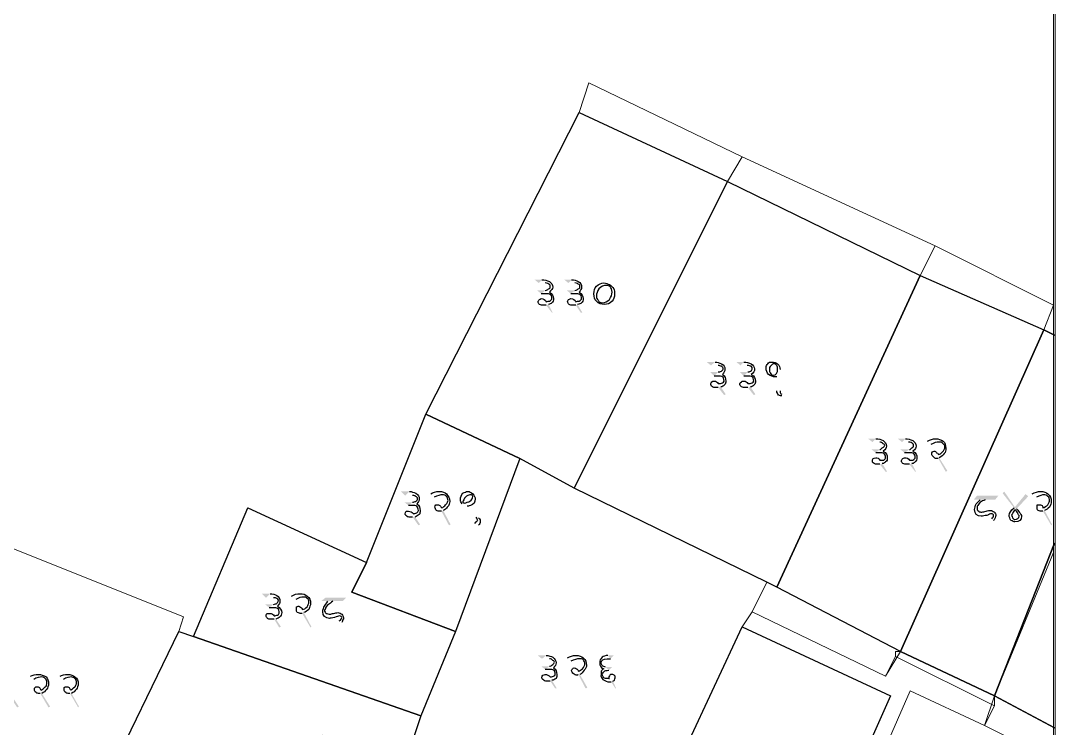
# Model space of a CAD drawing. Header units: inches. Extents: x 5 to 133, y 5 to 145.
# Drawn here: x 73.41 to 99.99, y 65.38 to 83.55 of the extents above; entities that cross this region are included whole.
import ezdxf

# ---------------------------------------------------------------- set-up
doc = ezdxf.new("R2010")
doc.units = ezdxf.units.IN
doc.header["$MEASUREMENT"] = 0
doc.layers.add('PDF_Geometry', color=7, linetype='Continuous')
doc.layers.add('PDF_Solid Fills', color=7, linetype='Continuous')

msp = doc.modelspace()

# ---------------------------------------------------------------- hatches: boundary and pattern name
at = {"layer": 'PDF_Solid Fills', "transparency": 33554559}
h = msp.add_hatch(color=256, dxfattribs=at)
h.paths.add_polyline_path([(86.72, 76.814), (86.614, 76.899), (86.804, 76.899)], flags=0)
h.paths.add_polyline_path([(86.974, 76.264), (87.08, 76.052), (87.058, 76.052), (86.91, 76.242)], flags=0)
h.paths.add_polyline_path([(86.783, 76.539), (86.678, 76.623), (86.889, 76.623)], flags=0)
h.paths.add_polyline_path([(87.482, 76.814), (87.376, 76.899), (87.566, 76.899)], flags=0)
h.paths.add_polyline_path([(87.715, 76.264), (87.842, 76.052), (87.799, 76.052), (87.672, 76.242)], flags=0)
h.paths.add_polyline_path([(87.545, 76.539), (87.44, 76.623), (87.651, 76.623)], flags=0)
h = msp.add_hatch(color=256, dxfattribs=at)
h.paths.add_polyline_path([(91.144, 74.697), (91.038, 74.782), (91.25, 74.782)], flags=0)
h.paths.add_polyline_path([(91.398, 74.147), (91.525, 73.956), (91.482, 73.935), (91.334, 74.126)], flags=0)
h.paths.add_polyline_path([(91.228, 74.422), (91.123, 74.528), (91.334, 74.528)], flags=0)
h.paths.add_polyline_path([(91.906, 74.697), (91.8, 74.782), (91.99, 74.782)], flags=0)
h.paths.add_polyline_path([(92.16, 74.147), (92.287, 73.956), (92.244, 73.935), (92.096, 74.126)], flags=0)
h.paths.add_polyline_path([(91.99, 74.422), (91.885, 74.528), (92.096, 74.528)], flags=0)
h.paths.add_polyline_path([(92.922, 74.591), (92.922, 74.041)], flags=0)
h.paths.add_polyline_path([(92.964, 73.956), (92.964, 73.914)], flags=0)
h = msp.add_hatch(color=256, dxfattribs=at)
h.paths.add_polyline_path([(95.292, 72.729), (95.187, 72.813), (95.377, 72.813)], flags=0)
h.paths.add_polyline_path([(95.546, 72.178), (95.673, 71.967), (95.631, 71.967), (95.483, 72.157)], flags=0)
h.paths.add_polyline_path([(95.377, 72.454), (95.271, 72.538), (95.483, 72.538)], flags=0)
h.paths.add_polyline_path([(96.054, 72.729), (95.949, 72.813), (96.139, 72.813)], flags=0)
h.paths.add_polyline_path([(96.308, 72.178), (96.414, 71.967), (96.393, 71.967), (96.245, 72.157)], flags=0)
h.paths.add_polyline_path([(96.118, 72.454), (96.012, 72.538), (96.245, 72.538)], flags=0)
h.paths.add_polyline_path([(96.795, 72.665), (96.711, 72.75)], flags=0)
h.paths.add_polyline_path([(97.007, 72.327), (97.219, 71.988), (97.176, 71.967), (96.986, 72.305)], flags=0)
h = msp.add_hatch(color=256, dxfattribs=at)
h.paths.add_polyline_path([(83.291, 71.353), (83.185, 71.459), (83.397, 71.459)], flags=0)
h.paths.add_polyline_path([(83.545, 70.803), (83.672, 70.612), (83.629, 70.591), (83.481, 70.803)], flags=0)
h.paths.add_polyline_path([(83.375, 71.099), (83.27, 71.184), (83.481, 71.184)], flags=0)
h.paths.add_polyline_path([(84.032, 71.311), (83.947, 71.395)], flags=0)
h.paths.add_polyline_path([(84.264, 70.972), (84.455, 70.612), (84.413, 70.591), (84.222, 70.951)], flags=0)
h.paths.add_polyline_path([(84.878, 71.078), (85.175, 70.781)], flags=0)
h.paths.add_polyline_path([(85.175, 70.591), (85.069, 70.654)], flags=0)
h.paths.add_polyline_path([(85.111, 70.803), (84.751, 71.141)], flags=0)
h = msp.add_hatch(color=256, dxfattribs=at)
h.paths.add_polyline_path([(98.065, 71.247), (97.896, 71.247), (97.981, 71.353), (98.531, 71.353), (98.446, 71.247), (98.192, 71.247)], flags=0)
h.paths.add_polyline_path([(98.404, 70.718), (98.362, 70.76)], flags=0)
h.paths.add_polyline_path([(98.933, 71.035), (98.637, 71.416), (98.679, 71.459), (98.954, 71.057), (99.229, 71.395), (99.293, 71.332), (98.997, 71.014)], flags=0)
h.paths.add_polyline_path([(99.505, 71.311), (99.399, 71.395)], flags=0)
h.paths.add_polyline_path([(99.716, 70.972), (99.907, 70.612), (99.886, 70.591), (99.674, 70.951)], flags=0)
h = msp.add_hatch(color=256, dxfattribs=at)
h.paths.add_polyline_path([(79.714, 68.728), (79.608, 68.834), (79.819, 68.834)], flags=0)
h.paths.add_polyline_path([(79.968, 68.178), (80.095, 67.987), (80.052, 67.966), (79.925, 68.178)], flags=0)
h.paths.add_polyline_path([(79.798, 68.474), (79.692, 68.559), (79.904, 68.559)], flags=0)
h.paths.add_polyline_path([(80.476, 68.686), (80.37, 68.771)], flags=0)
h.paths.add_polyline_path([(80.687, 68.347), (80.878, 67.987), (80.857, 67.966), (80.645, 68.326)], flags=0)
h.paths.add_polyline_path([(81.301, 68.644), (81.132, 68.644), (81.238, 68.728), (81.767, 68.728), (81.682, 68.644), (81.428, 68.644)], flags=0)
h.paths.add_polyline_path([(81.661, 68.093), (81.597, 68.136)], flags=0)
h = msp.add_hatch(color=256, dxfattribs=at)
h.paths.add_polyline_path([(86.804, 67.162), (86.699, 67.247), (86.91, 67.247)], flags=0)
h.paths.add_polyline_path([(87.058, 66.612), (87.185, 66.4), (87.143, 66.4), (87.016, 66.59)], flags=0)
h.paths.add_polyline_path([(86.889, 66.887), (86.783, 66.971), (86.995, 66.971)], flags=0)
h.paths.add_polyline_path([(87.545, 67.098), (87.461, 67.183)], flags=0)
h.paths.add_polyline_path([(87.778, 66.76), (87.969, 66.421), (87.926, 66.4), (87.736, 66.76)], flags=0)
h.paths.add_polyline_path([(88.561, 67.162), (88.646, 67.247), (88.498, 67.247)], flags=0)
h.paths.add_polyline_path([(88.582, 66.569), (88.688, 66.4), (88.709, 66.4), (88.625, 66.59)], flags=0)
h.paths.add_polyline_path([(88.519, 66.866), (88.604, 66.95), (88.434, 66.95)], flags=0)
h = msp.add_hatch(color=256, dxfattribs=at)
h.paths.add_polyline_path([(73.004, 66.675), (72.898, 66.76), (73.089, 66.76)], flags=0)
h.paths.add_polyline_path([(73.237, 66.125), (73.364, 65.934), (73.321, 65.913), (73.194, 66.104)], flags=0)
h.paths.add_polyline_path([(73.067, 66.421), (72.962, 66.506), (73.173, 66.506)], flags=0)
h.paths.add_polyline_path([(73.745, 66.633), (73.66, 66.717)], flags=0)
h.paths.add_polyline_path([(73.956, 66.273), (74.168, 65.934), (74.126, 65.913), (73.914, 66.273)], flags=0)
h.paths.add_polyline_path([(74.507, 66.633), (74.422, 66.717)], flags=0)
h.paths.add_polyline_path([(74.718, 66.273), (74.909, 65.934), (74.888, 65.913), (74.676, 66.273)], flags=0)

# ---------------------------------------------------------------- linework, layer by layer
at = {"layer": 'PDF_Geometry', "lineweight": 13}
msp.add_lwpolyline([(5.059, 125.391), (99.991, 125.391), (99.991, 32.131), (5.059, 32.131)], close=True, dxfattribs=at)
at = {"layer": 'PDF_Geometry', "lineweight": 9}
msp.add_lwpolyline([(71.501, 94.276), (75.057, 93.26), (74.93, 92.879), (77.851, 91.99), (80.518, 91.355), (85.344, 89.958), (90.678, 87.545), (92.964, 86.529), (94.996, 85.64), (97.282, 84.751), (97.536, 85.64), (99.949, 84.497), (99.949, 76.242), (96.901, 77.766), (91.948, 80.052), (88.011, 81.957), (87.757, 81.195), (83.82, 73.448), (82.296, 69.638), (79.248, 71.035), (77.851, 67.733), (77.47, 67.86), (77.597, 68.241), (72.517, 70.273)], dxfattribs=at)
msp.add_lwpolyline([(71.501, 94.276), (75.057, 93.26), (74.93, 92.879), (77.851, 91.99), (80.518, 91.355), (85.344, 89.958), (90.678, 87.545), (92.964, 86.529), (94.996, 85.64), (97.282, 84.751), (97.536, 85.64), (99.949, 84.497), (99.949, 76.242), (96.901, 77.766), (91.948, 80.052), (88.011, 81.957), (87.757, 81.195), (83.82, 73.448), (82.296, 69.638), (79.248, 71.035), (77.851, 67.733), (77.47, 67.86), (77.597, 68.241), (72.517, 70.273)], dxfattribs=at)
for points in [[(91.948, 80.052), (91.567, 79.417), (87.63, 71.543), (86.233, 72.305), (83.82, 73.448), (87.757, 81.195), (88.011, 81.957)], [(91.948, 80.052), (91.567, 79.417), (87.63, 71.543), (86.233, 72.305), (83.82, 73.448), (87.757, 81.195), (88.011, 81.957)], [(96.901, 77.766), (96.52, 77.004), (92.837, 69.003), (92.583, 69.13), (87.63, 71.543), (91.567, 79.417), (91.948, 80.052)], [(96.901, 77.766), (96.52, 77.004), (92.837, 69.003), (92.583, 69.13), (87.63, 71.543), (91.567, 79.417), (91.948, 80.052)], [(99.949, 76.242), (99.695, 75.607), (96.012, 67.352), (95.631, 66.717), (92.202, 68.368), (92.583, 69.13), (92.837, 69.003), (96.52, 77.004), (96.901, 77.766)], [(99.949, 76.242), (99.695, 75.607), (96.012, 67.352), (95.631, 66.717), (92.202, 68.368), (92.583, 69.13), (92.837, 69.003), (96.52, 77.004), (96.901, 77.766)], [(99.949, 69.892), (98.425, 66.209), (98.425, 66.082), (98.425, 65.955), (95.885, 67.225), (95.885, 67.352), (96.012, 67.352), (99.695, 75.607), (99.949, 76.242)], [(99.949, 69.892), (98.425, 66.209), (98.425, 66.082), (98.425, 65.955), (95.885, 67.225), (95.885, 67.352), (96.012, 67.352), (99.695, 75.607), (99.949, 76.242)], [(86.233, 72.305), (84.582, 67.86), (81.915, 68.876), (82.296, 69.638), (83.82, 73.448)], [(86.233, 72.305), (84.582, 67.86), (81.915, 68.876), (82.296, 69.638), (83.82, 73.448)], [(87.63, 71.543), (92.583, 69.13), (92.202, 68.368), (91.948, 67.987), (88.392, 60.367), (88.646, 60.24), (88.265, 59.478), (86.36, 60.367), (84.709, 61.129), (83.693, 59.351), (81.153, 60.494), (78.74, 61.637), (76.581, 62.653), (75.184, 63.161), (75.565, 63.923), (79.883, 62.272), (81.153, 65.193), (83.312, 64.558), (83.693, 65.701), (84.582, 67.86), (86.233, 72.305)], [(87.63, 71.543), (92.583, 69.13), (92.202, 68.368), (91.948, 67.987), (88.392, 60.367), (88.646, 60.24), (88.265, 59.478), (86.36, 60.367), (84.709, 61.129), (83.693, 59.351), (81.153, 60.494), (78.74, 61.637), (76.581, 62.653), (75.184, 63.161), (75.565, 63.923), (79.883, 62.272), (81.153, 65.193), (83.312, 64.558), (83.693, 65.701), (84.582, 67.86), (86.233, 72.305)], [(82.296, 69.638), (81.915, 68.876), (84.582, 67.86), (83.693, 65.701), (77.851, 67.733), (79.248, 71.035)], [(82.296, 69.638), (81.915, 68.876), (84.582, 67.86), (83.693, 65.701), (77.851, 67.733), (79.248, 71.035)], [(77.47, 67.86), (75.565, 63.923), (75.184, 63.161), (76.581, 62.653), (75.438, 59.605), (75.057, 59.732), (69.977, 62.018), (70.739, 64.812), (72.517, 70.273), (77.597, 68.241)], [(77.47, 67.86), (75.565, 63.923), (75.184, 63.161), (76.581, 62.653), (75.438, 59.605), (75.057, 59.732), (69.977, 62.018), (70.739, 64.812), (72.517, 70.273), (77.597, 68.241)], [(99.949, 64.558), (98.171, 65.447), (98.425, 66.209), (99.949, 69.892)], [(99.949, 64.558), (98.171, 65.447), (98.425, 66.209), (99.949, 69.892)], [(98.425, 65.955), (98.171, 65.447), (96.266, 66.336), (93.599, 60.24), (93.218, 60.494), (92.329, 58.462), (88.646, 60.24), (88.392, 60.367), (91.948, 67.987), (92.202, 68.368), (95.631, 66.717), (95.885, 67.225)], [(98.425, 65.955), (98.171, 65.447), (96.266, 66.336), (93.599, 60.24), (93.218, 60.494), (92.329, 58.462), (88.646, 60.24), (88.392, 60.367), (91.948, 67.987), (92.202, 68.368), (95.631, 66.717), (95.885, 67.225)], [(77.851, 67.733), (83.693, 65.701), (83.312, 64.558), (81.153, 65.193), (79.883, 62.272), (75.565, 63.923), (77.47, 67.86)], [(77.851, 67.733), (83.693, 65.701), (83.312, 64.558), (81.153, 65.193), (79.883, 62.272), (75.565, 63.923), (77.47, 67.86)], [(98.171, 65.447), (99.949, 64.558), (99.949, 57.446), (93.599, 60.24), (96.266, 66.336)], [(98.171, 65.447), (99.949, 64.558), (99.949, 57.446), (93.599, 60.24), (96.266, 66.336)]]:
    msp.add_lwpolyline(points, close=True, dxfattribs=at)
at = {"layer": 'PDF_Geometry', "color": 21, "lineweight": 13, "true_color": 0xffafaf}
for points in [[(91.567, 79.417), (87.63, 71.543), (86.233, 72.305), (83.82, 73.448), (87.757, 81.195)], [(91.567, 79.417), (87.63, 71.543), (86.233, 72.305), (83.82, 73.448), (87.757, 81.195)], [(91.567, 79.417), (87.63, 71.543), (86.233, 72.305), (83.82, 73.448), (87.757, 81.195)], [(91.567, 79.417), (87.63, 71.543), (86.233, 72.305), (83.82, 73.448), (87.757, 81.195)], [(96.52, 77.004), (92.837, 69.003), (92.583, 69.13), (87.63, 71.543), (91.567, 79.417)], [(96.52, 77.004), (92.837, 69.003), (92.583, 69.13), (87.63, 71.543), (91.567, 79.417)], [(96.52, 77.004), (92.837, 69.003), (92.583, 69.13), (87.63, 71.543), (91.567, 79.417)], [(96.52, 77.004), (92.837, 69.003), (92.583, 69.13), (87.63, 71.543), (91.567, 79.417)], [(99.695, 75.607), (96.012, 67.352), (92.837, 69.003), (96.52, 77.004)], [(99.695, 75.607), (96.012, 67.352), (92.837, 69.003), (96.52, 77.004)], [(99.695, 75.607), (96.012, 67.352), (92.837, 69.003), (96.52, 77.004)], [(99.695, 75.607), (96.012, 67.352), (92.837, 69.003), (96.52, 77.004)], [(99.695, 75.607), (96.012, 67.352), (98.425, 66.209), (99.97, 70.132), (98.425, 66.209), (99.97, 65.391), (98.425, 66.209), (99.97, 70.132), (98.425, 66.209), (99.97, 65.391), (98.425, 66.209), (96.012, 67.352), (99.695, 75.607), (96.012, 67.352)], [(99.97, 75.47), (99.695, 75.607)], [(86.233, 72.305), (84.582, 67.86), (81.915, 68.876), (82.296, 69.638), (83.82, 73.448)], [(86.233, 72.305), (84.582, 67.86), (81.915, 68.876), (82.296, 69.638), (83.82, 73.448)], [(86.233, 72.305), (84.582, 67.86), (81.915, 68.876), (82.296, 69.638), (83.82, 73.448)], [(86.233, 72.305), (84.582, 67.86), (81.915, 68.876), (82.296, 69.638), (83.82, 73.448)], [(82.296, 69.638), (81.915, 68.876), (84.582, 67.86), (83.693, 65.701), (77.851, 67.733), (79.248, 71.035)], [(82.296, 69.638), (81.915, 68.876), (84.582, 67.86), (83.693, 65.701), (77.851, 67.733), (79.248, 71.035)], [(82.296, 69.638), (81.915, 68.876), (84.582, 67.86), (83.693, 65.701), (77.851, 67.733), (79.248, 71.035)], [(82.296, 69.638), (81.915, 68.876), (84.582, 67.86), (83.693, 65.701), (77.851, 67.733), (79.248, 71.035)], [(98.425, 66.209), (99.97, 70.132)], [(77.851, 67.733), (83.693, 65.701), (83.312, 64.558), (81.153, 65.193), (79.883, 62.272), (75.565, 63.923), (77.47, 67.86)], [(77.851, 67.733), (83.693, 65.701), (83.312, 64.558), (81.153, 65.193), (79.883, 62.272), (75.565, 63.923), (77.47, 67.86)], [(77.851, 67.733), (83.693, 65.701), (83.312, 64.558), (81.153, 65.193), (79.883, 62.272), (75.565, 63.923), (77.47, 67.86)], [(77.851, 67.733), (83.693, 65.701), (83.312, 64.558), (81.153, 65.193), (79.883, 62.272), (75.565, 63.923), (77.47, 67.86)], [(93.218, 60.494), (92.329, 58.462), (88.646, 60.24), (88.392, 60.367), (91.948, 67.987), (95.758, 66.209)], [(93.218, 60.494), (92.329, 58.462), (88.646, 60.24), (88.392, 60.367), (91.948, 67.987), (95.758, 66.209)], [(93.218, 60.494), (92.329, 58.462), (88.646, 60.24), (88.392, 60.367), (91.948, 67.987), (95.758, 66.209)], [(93.218, 60.494), (92.329, 58.462), (88.646, 60.24), (88.392, 60.367), (91.948, 67.987), (95.758, 66.209)]]:
    msp.add_lwpolyline(points, close=True, dxfattribs=at)
at = {"layer": 'PDF_Geometry', "color": 21, "lineweight": 25, "true_color": 0xffafaf}
for points in [[(91.567, 79.417), (87.63, 71.543), (86.233, 72.305), (83.82, 73.448), (87.757, 81.195)], [(91.567, 79.417), (87.63, 71.543), (86.233, 72.305), (83.82, 73.448), (87.757, 81.195)], [(96.52, 77.004), (92.837, 69.003), (92.583, 69.13), (87.63, 71.543), (91.567, 79.417)], [(96.52, 77.004), (92.837, 69.003), (92.583, 69.13), (87.63, 71.543), (91.567, 79.417)], [(99.695, 75.607), (96.012, 67.352), (92.837, 69.003), (96.52, 77.004)], [(99.695, 75.607), (96.012, 67.352), (92.837, 69.003), (96.52, 77.004)], [(99.695, 75.607), (96.012, 67.352), (98.425, 66.209), (99.97, 70.132), (98.425, 66.209), (96.012, 67.352), (99.695, 75.607), (99.97, 75.47)], [(86.233, 72.305), (84.582, 67.86), (81.915, 68.876), (82.296, 69.638), (83.82, 73.448)], [(86.233, 72.305), (84.582, 67.86), (81.915, 68.876), (82.296, 69.638), (83.82, 73.448)], [(82.296, 69.638), (81.915, 68.876), (84.582, 67.86), (83.693, 65.701), (77.851, 67.733), (79.248, 71.035)], [(82.296, 69.638), (81.915, 68.876), (84.582, 67.86), (83.693, 65.701), (77.851, 67.733), (79.248, 71.035)], [(98.425, 66.209), (99.97, 65.391), (98.425, 66.209), (99.97, 70.132)], [(77.851, 67.733), (83.693, 65.701), (83.312, 64.558), (81.153, 65.193), (79.883, 62.272), (75.565, 63.923), (77.47, 67.86)], [(77.851, 67.733), (83.693, 65.701), (83.312, 64.558), (81.153, 65.193), (79.883, 62.272), (75.565, 63.923), (77.47, 67.86)], [(93.218, 60.494), (92.329, 58.462), (88.646, 60.24), (88.392, 60.367), (91.948, 67.987), (95.758, 66.209)], [(93.218, 60.494), (92.329, 58.462), (88.646, 60.24), (88.392, 60.367), (91.948, 67.987), (95.758, 66.209)]]:
    msp.add_lwpolyline(points, close=True, dxfattribs=at)
at = {"layer": 'PDF_Geometry', "color": 21, "lineweight": 13, "true_color": 0xffafaf}
for points in [[(99.695, 75.607), (99.97, 75.47)], [(99.695, 75.607), (99.97, 75.47)], [(98.425, 66.209), (99.97, 70.132)], [(99.97, 70.132), (98.425, 66.209)], [(98.425, 66.209), (96.012, 67.352)], [(98.425, 66.209), (96.012, 67.352)]]:
    msp.add_lwpolyline(points, dxfattribs=at)
at = {"layer": 'PDF_Geometry', "lineweight": 25}
for points in [[(86.804, 76.899), (86.868, 76.899), (86.931, 76.877), (86.995, 76.856)], [(86.995, 76.856), (87.037, 76.814), (87.08, 76.772), (87.08, 76.708)], [(87.566, 76.899), (87.63, 76.899), (87.693, 76.877), (87.736, 76.856)], [(87.736, 76.856), (87.799, 76.814), (87.82, 76.772), (87.82, 76.708)], [(86.995, 76.772), (86.974, 76.793), (86.931, 76.814), (86.889, 76.814)], [(86.889, 76.623), (86.931, 76.623), (86.953, 76.645), (86.974, 76.666)], [(86.974, 76.666), (87.016, 76.666), (87.016, 76.708), (87.016, 76.729)], [(87.016, 76.729), (87.016, 76.75), (87.016, 76.772), (86.995, 76.772)], [(87.08, 76.708), (87.08, 76.666), (87.037, 76.623), (86.995, 76.581)], [(86.995, 76.581), (87.058, 76.539), (87.101, 76.475), (87.101, 76.412)], [(87.757, 76.772), (87.736, 76.793), (87.693, 76.814), (87.651, 76.814)], [(87.651, 76.623), (87.693, 76.623), (87.715, 76.645), (87.736, 76.666)], [(87.736, 76.666), (87.778, 76.666), (87.778, 76.708), (87.778, 76.729)], [(87.778, 76.729), (87.778, 76.75), (87.778, 76.772), (87.757, 76.772)], [(87.82, 76.708), (87.82, 76.666), (87.799, 76.623), (87.757, 76.581)], [(87.757, 76.581), (87.82, 76.539), (87.863, 76.475), (87.863, 76.412)], [(88.138, 76.539), (88.138, 76.623), (88.159, 76.687), (88.202, 76.729)], [(88.202, 76.729), (88.265, 76.793), (88.328, 76.814), (88.392, 76.814)], [(88.265, 76.666), (88.223, 76.602), (88.202, 76.539), (88.202, 76.475)], [(88.455, 76.75), (88.392, 76.75), (88.328, 76.729), (88.265, 76.666)], [(88.392, 76.814), (88.455, 76.814), (88.498, 76.793), (88.54, 76.772)], [(88.561, 76.708), (88.54, 76.75), (88.498, 76.75), (88.455, 76.75)], [(88.54, 76.772), (88.582, 76.75), (88.625, 76.708), (88.646, 76.666)], [(88.54, 76.391), (88.582, 76.454), (88.604, 76.518), (88.604, 76.581)], [(88.604, 76.581), (88.604, 76.645), (88.582, 76.687), (88.561, 76.708)], [(88.646, 76.666), (88.667, 76.623), (88.667, 76.581), (88.667, 76.539)], [(86.699, 76.327), (86.699, 76.348), (86.72, 76.369), (86.741, 76.391)], [(86.741, 76.264), (86.72, 76.285), (86.699, 76.306), (86.699, 76.327)], [(86.741, 76.391), (86.741, 76.391), (86.762, 76.412), (86.783, 76.412)], [(86.847, 76.539), (86.826, 76.539), (86.804, 76.539), (86.783, 76.539)], [(86.783, 76.412), (86.847, 76.412), (86.889, 76.391), (86.91, 76.327)], [(86.889, 76.539), (86.868, 76.539), (86.868, 76.539), (86.847, 76.539)], [(87.016, 76.518), (86.995, 76.539), (86.953, 76.539), (86.889, 76.539)], [(86.91, 76.327), (86.953, 76.348), (86.974, 76.348), (86.995, 76.348)], [(87.058, 76.306), (87.037, 76.285), (86.995, 76.264), (86.974, 76.264)], [(86.995, 76.348), (87.037, 76.369), (87.058, 76.391), (87.058, 76.412)], [(87.058, 76.412), (87.058, 76.475), (87.037, 76.496), (87.016, 76.518)], [(87.101, 76.412), (87.101, 76.369), (87.08, 76.327), (87.058, 76.306)], [(87.461, 76.327), (87.461, 76.348), (87.482, 76.369), (87.482, 76.391)], [(87.503, 76.264), (87.482, 76.285), (87.461, 76.306), (87.461, 76.327)], [(87.482, 76.391), (87.503, 76.391), (87.524, 76.412), (87.545, 76.412)], [(87.609, 76.539), (87.588, 76.539), (87.566, 76.539), (87.545, 76.539)], [(87.545, 76.412), (87.609, 76.412), (87.651, 76.391), (87.672, 76.327)], [(87.651, 76.539), (87.63, 76.539), (87.63, 76.539), (87.609, 76.539)], [(87.778, 76.518), (87.736, 76.539), (87.715, 76.539), (87.651, 76.539)], [(87.672, 76.327), (87.693, 76.348), (87.736, 76.348), (87.757, 76.348)], [(87.82, 76.306), (87.799, 76.285), (87.757, 76.264), (87.715, 76.264)], [(87.757, 76.348), (87.799, 76.369), (87.82, 76.391), (87.82, 76.412)], [(87.82, 76.412), (87.82, 76.475), (87.799, 76.496), (87.778, 76.518)], [(87.863, 76.412), (87.863, 76.369), (87.842, 76.327), (87.82, 76.306)], [(88.202, 76.348), (88.159, 76.391), (88.138, 76.454), (88.138, 76.539)], [(88.202, 76.475), (88.202, 76.433), (88.223, 76.391), (88.244, 76.369)], [(88.413, 76.264), (88.328, 76.264), (88.265, 76.285), (88.202, 76.348)], [(88.244, 76.369), (88.265, 76.327), (88.307, 76.306), (88.35, 76.306)], [(88.35, 76.306), (88.434, 76.306), (88.477, 76.348), (88.54, 76.391)], [(88.604, 76.348), (88.54, 76.285), (88.477, 76.264), (88.413, 76.264)], [(88.667, 76.539), (88.667, 76.454), (88.646, 76.391), (88.604, 76.348)], [(86.826, 76.242), (86.804, 76.242), (86.783, 76.242), (86.741, 76.264)], [(86.91, 76.242), (86.889, 76.242), (86.868, 76.242), (86.826, 76.242)], [(87.588, 76.242), (87.566, 76.242), (87.524, 76.242), (87.503, 76.264)], [(87.672, 76.242), (87.651, 76.242), (87.63, 76.242), (87.588, 76.242)], [(91.25, 74.782), (91.313, 74.782), (91.355, 74.761), (91.419, 74.74)], [(91.419, 74.676), (91.398, 74.676), (91.355, 74.697), (91.334, 74.697)], [(91.419, 74.74), (91.482, 74.697), (91.504, 74.655), (91.504, 74.613)], [(91.99, 74.782), (92.054, 74.782), (92.117, 74.761), (92.181, 74.74)], [(92.181, 74.676), (92.16, 74.676), (92.117, 74.697), (92.075, 74.697)], [(92.181, 74.74), (92.223, 74.697), (92.266, 74.655), (92.266, 74.613)], [(92.562, 74.634), (92.562, 74.676), (92.583, 74.718), (92.604, 74.74)], [(92.604, 74.74), (92.625, 74.782), (92.668, 74.782), (92.71, 74.782)], [(92.689, 74.697), (92.647, 74.655), (92.647, 74.634), (92.647, 74.591)], [(92.774, 74.74), (92.731, 74.74), (92.71, 74.718), (92.689, 74.697)], [(92.71, 74.782), (92.774, 74.782), (92.816, 74.761), (92.858, 74.74)], [(92.837, 74.697), (92.816, 74.718), (92.795, 74.74), (92.774, 74.74)], [(92.858, 74.613), (92.858, 74.634), (92.858, 74.676), (92.837, 74.697)], [(92.858, 74.74), (92.901, 74.697), (92.922, 74.655), (92.922, 74.591)], [(91.334, 74.528), (91.355, 74.528), (91.377, 74.528), (91.419, 74.549)], [(91.461, 74.613), (91.461, 74.634), (91.44, 74.655), (91.419, 74.676)], [(91.419, 74.549), (91.44, 74.57), (91.461, 74.591), (91.461, 74.613)], [(91.504, 74.613), (91.504, 74.549), (91.482, 74.507), (91.44, 74.464)], [(91.44, 74.464), (91.504, 74.422), (91.525, 74.359), (91.525, 74.295)], [(92.096, 74.528), (92.117, 74.528), (92.139, 74.528), (92.16, 74.549)], [(92.16, 74.549), (92.202, 74.57), (92.202, 74.591), (92.202, 74.613)], [(92.202, 74.613), (92.202, 74.634), (92.202, 74.655), (92.181, 74.676)], [(92.266, 74.613), (92.266, 74.549), (92.244, 74.507), (92.181, 74.464)], [(92.181, 74.464), (92.266, 74.422), (92.287, 74.359), (92.287, 74.295)], [(92.625, 74.464), (92.583, 74.507), (92.562, 74.57), (92.562, 74.634)], [(92.795, 74.401), (92.731, 74.401), (92.689, 74.422), (92.625, 74.464)], [(92.647, 74.591), (92.647, 74.549), (92.647, 74.528), (92.668, 74.507)], [(92.668, 74.507), (92.689, 74.464), (92.71, 74.443), (92.752, 74.443)], [(92.752, 74.443), (92.816, 74.443), (92.858, 74.507), (92.858, 74.613)], [(91.144, 74.232), (91.144, 74.253), (91.144, 74.253), (91.165, 74.274)], [(91.186, 74.147), (91.144, 74.168), (91.144, 74.189), (91.144, 74.232)], [(91.165, 74.274), (91.186, 74.295), (91.207, 74.295), (91.228, 74.295)], [(91.271, 74.422), (91.25, 74.422), (91.228, 74.422), (91.228, 74.422)], [(91.228, 74.295), (91.271, 74.295), (91.313, 74.274), (91.334, 74.232)], [(91.313, 74.422), (91.313, 74.422), (91.292, 74.422), (91.271, 74.422)], [(91.44, 74.401), (91.419, 74.422), (91.377, 74.422), (91.313, 74.422)], [(91.334, 74.232), (91.377, 74.232), (91.398, 74.232), (91.44, 74.253)], [(91.482, 74.189), (91.461, 74.168), (91.44, 74.147), (91.398, 74.147)], [(91.482, 74.295), (91.482, 74.359), (91.461, 74.401), (91.44, 74.401)], [(91.44, 74.253), (91.461, 74.253), (91.482, 74.274), (91.482, 74.295)], [(91.525, 74.295), (91.525, 74.253), (91.525, 74.232), (91.482, 74.189)], [(91.885, 74.232), (91.885, 74.253), (91.906, 74.253), (91.927, 74.274)], [(91.927, 74.147), (91.906, 74.168), (91.885, 74.189), (91.885, 74.232)], [(91.927, 74.274), (91.927, 74.295), (91.948, 74.295), (91.99, 74.295)], [(92.033, 74.422), (92.012, 74.422), (91.99, 74.422), (91.99, 74.422)], [(91.99, 74.295), (92.033, 74.295), (92.075, 74.274), (92.096, 74.232)], [(92.075, 74.422), (92.075, 74.422), (92.054, 74.422), (92.033, 74.422)], [(92.202, 74.401), (92.181, 74.422), (92.139, 74.422), (92.075, 74.422)], [(92.096, 74.232), (92.139, 74.232), (92.16, 74.232), (92.202, 74.253)], [(92.244, 74.189), (92.223, 74.168), (92.202, 74.147), (92.16, 74.147)], [(92.244, 74.295), (92.244, 74.359), (92.223, 74.401), (92.202, 74.401)], [(92.202, 74.253), (92.223, 74.253), (92.244, 74.274), (92.244, 74.295)], [(92.287, 74.295), (92.287, 74.253), (92.287, 74.232), (92.244, 74.189)], [(92.837, 74.401), (92.816, 74.401), (92.816, 74.401), (92.795, 74.401)], [(91.271, 74.126), (91.228, 74.126), (91.207, 74.126), (91.186, 74.147)], [(91.334, 74.126), (91.313, 74.126), (91.292, 74.126), (91.271, 74.126)], [(92.033, 74.126), (91.99, 74.126), (91.969, 74.126), (91.927, 74.147)], [(92.096, 74.126), (92.075, 74.126), (92.054, 74.126), (92.033, 74.126)], [(92.879, 73.935), (92.858, 73.956), (92.837, 73.999), (92.837, 74.041)], [(92.964, 73.914), (92.922, 73.914), (92.879, 73.935), (92.879, 73.935)], [(92.922, 74.041), (92.922, 74.02), (92.922, 73.999), (92.922, 73.999)], [(92.922, 73.999), (92.943, 73.978), (92.943, 73.956), (92.964, 73.956)], [(95.377, 72.813), (95.462, 72.813), (95.504, 72.792), (95.568, 72.771)], [(95.568, 72.686), (95.546, 72.708), (95.504, 72.729), (95.483, 72.729)], [(95.483, 72.538), (95.504, 72.538), (95.525, 72.559), (95.546, 72.581)], [(95.546, 72.581), (95.589, 72.602), (95.61, 72.623), (95.61, 72.644)], [(95.568, 72.771), (95.61, 72.729), (95.652, 72.686), (95.652, 72.623)], [(95.61, 72.644), (95.61, 72.665), (95.589, 72.686), (95.568, 72.686)], [(95.652, 72.623), (95.652, 72.581), (95.631, 72.538), (95.568, 72.496)], [(96.139, 72.813), (96.203, 72.813), (96.266, 72.792), (96.33, 72.771)], [(96.33, 72.686), (96.308, 72.708), (96.266, 72.729), (96.224, 72.729)], [(96.245, 72.538), (96.266, 72.538), (96.287, 72.559), (96.308, 72.581)], [(96.308, 72.581), (96.351, 72.602), (96.351, 72.623), (96.351, 72.644)], [(96.33, 72.771), (96.372, 72.729), (96.414, 72.686), (96.414, 72.623)], [(96.351, 72.644), (96.351, 72.665), (96.351, 72.686), (96.33, 72.686)], [(96.414, 72.623), (96.414, 72.581), (96.393, 72.538), (96.33, 72.496)], [(96.711, 72.75), (96.774, 72.792), (96.838, 72.813), (96.922, 72.813)], [(97.007, 72.729), (96.943, 72.729), (96.88, 72.708), (96.795, 72.665)], [(96.922, 72.813), (96.986, 72.813), (97.049, 72.792), (97.113, 72.75)], [(97.113, 72.686), (97.07, 72.729), (97.049, 72.729), (97.007, 72.729)], [(97.092, 72.475), (97.134, 72.517), (97.155, 72.559), (97.155, 72.602)], [(97.113, 72.75), (97.155, 72.708), (97.176, 72.644), (97.176, 72.559)], [(97.155, 72.602), (97.155, 72.644), (97.134, 72.665), (97.113, 72.686)], [(95.292, 72.242), (95.292, 72.263), (95.292, 72.284), (95.314, 72.305)], [(95.314, 72.305), (95.335, 72.305), (95.335, 72.327), (95.377, 72.327)], [(95.419, 72.454), (95.398, 72.454), (95.377, 72.454), (95.377, 72.454)], [(95.377, 72.327), (95.419, 72.327), (95.462, 72.305), (95.483, 72.263)], [(95.462, 72.454), (95.462, 72.454), (95.441, 72.454), (95.419, 72.454)], [(95.589, 72.432), (95.568, 72.454), (95.525, 72.454), (95.462, 72.454)], [(95.568, 72.496), (95.652, 72.454), (95.673, 72.39), (95.673, 72.327)], [(95.631, 72.327), (95.631, 72.39), (95.61, 72.411), (95.589, 72.432)], [(95.589, 72.263), (95.61, 72.284), (95.631, 72.305), (95.631, 72.327)], [(95.673, 72.327), (95.673, 72.284), (95.673, 72.242), (95.631, 72.221)], [(96.033, 72.242), (96.033, 72.263), (96.054, 72.284), (96.076, 72.305)], [(96.076, 72.305), (96.076, 72.305), (96.097, 72.327), (96.118, 72.327)], [(96.181, 72.454), (96.16, 72.454), (96.139, 72.454), (96.118, 72.454)], [(96.118, 72.327), (96.181, 72.327), (96.224, 72.305), (96.245, 72.263)], [(96.224, 72.454), (96.224, 72.454), (96.203, 72.454), (96.181, 72.454)], [(96.351, 72.432), (96.33, 72.454), (96.287, 72.454), (96.224, 72.454)], [(96.33, 72.496), (96.414, 72.454), (96.435, 72.39), (96.435, 72.327)], [(96.33, 72.263), (96.372, 72.284), (96.393, 72.305), (96.393, 72.327)], [(96.393, 72.327), (96.393, 72.39), (96.372, 72.411), (96.351, 72.432)], [(96.435, 72.327), (96.435, 72.284), (96.414, 72.242), (96.393, 72.221)], [(96.816, 72.432), (96.816, 72.454), (96.816, 72.454), (96.838, 72.475)], [(96.859, 72.348), (96.838, 72.369), (96.816, 72.39), (96.816, 72.432)], [(96.838, 72.475), (96.838, 72.475), (96.859, 72.496), (96.88, 72.496)], [(96.943, 72.305), (96.901, 72.305), (96.88, 72.327), (96.859, 72.348)], [(96.88, 72.496), (96.901, 72.496), (96.922, 72.475), (96.943, 72.454)], [(96.943, 72.454), (96.965, 72.454), (96.986, 72.432), (96.986, 72.411)], [(96.986, 72.305), (96.965, 72.305), (96.943, 72.305), (96.943, 72.305)], [(96.986, 72.411), (97.028, 72.411), (97.049, 72.432), (97.092, 72.475)], [(97.134, 72.432), (97.113, 72.39), (97.07, 72.348), (97.007, 72.327)], [(97.176, 72.559), (97.176, 72.517), (97.176, 72.475), (97.134, 72.432)], [(95.335, 72.178), (95.292, 72.2), (95.292, 72.221), (95.292, 72.242)], [(95.419, 72.157), (95.377, 72.157), (95.356, 72.157), (95.335, 72.178)], [(95.483, 72.157), (95.462, 72.157), (95.441, 72.157), (95.419, 72.157)], [(95.483, 72.263), (95.525, 72.263), (95.546, 72.263), (95.589, 72.263)], [(95.631, 72.221), (95.61, 72.2), (95.589, 72.178), (95.546, 72.178)], [(96.076, 72.178), (96.054, 72.2), (96.033, 72.221), (96.033, 72.242)], [(96.16, 72.157), (96.139, 72.157), (96.118, 72.157), (96.076, 72.178)], [(96.245, 72.157), (96.224, 72.157), (96.203, 72.157), (96.16, 72.157)], [(96.245, 72.263), (96.287, 72.263), (96.308, 72.263), (96.33, 72.263)], [(96.393, 72.221), (96.372, 72.2), (96.351, 72.178), (96.308, 72.178)], [(83.397, 71.459), (83.46, 71.459), (83.502, 71.438), (83.566, 71.416)], [(83.566, 71.332), (83.545, 71.353), (83.524, 71.353), (83.481, 71.353)], [(83.566, 71.416), (83.629, 71.374), (83.651, 71.332), (83.651, 71.268)], [(83.608, 71.268), (83.608, 71.311), (83.587, 71.311), (83.566, 71.332)], [(83.566, 71.205), (83.587, 71.226), (83.608, 71.247), (83.608, 71.268)], [(83.651, 71.268), (83.651, 71.226), (83.629, 71.184), (83.587, 71.141)], [(83.947, 71.395), (84.01, 71.438), (84.074, 71.459), (84.159, 71.459)], [(84.243, 71.374), (84.201, 71.374), (84.116, 71.353), (84.032, 71.311)], [(84.159, 71.459), (84.243, 71.459), (84.307, 71.438), (84.349, 71.395)], [(84.349, 71.332), (84.328, 71.353), (84.286, 71.374), (84.243, 71.374)], [(84.349, 71.395), (84.391, 71.353), (84.434, 71.289), (84.434, 71.205)], [(84.391, 71.226), (84.391, 71.268), (84.37, 71.311), (84.349, 71.332)], [(84.709, 71.247), (84.709, 71.311), (84.73, 71.374), (84.772, 71.416)], [(84.751, 71.141), (84.73, 71.184), (84.709, 71.205), (84.709, 71.247)], [(84.772, 71.416), (84.815, 71.438), (84.857, 71.459), (84.899, 71.459)], [(84.794, 71.247), (84.772, 71.226), (84.772, 71.205), (84.772, 71.205)], [(84.899, 71.353), (84.857, 71.332), (84.815, 71.311), (84.794, 71.247)], [(84.899, 71.459), (84.942, 71.459), (84.984, 71.438), (85.026, 71.395)], [(84.963, 71.374), (84.963, 71.374), (84.942, 71.374), (84.899, 71.353)], [(84.942, 71.205), (85.005, 71.247), (85.026, 71.289), (85.026, 71.332)], [(85.026, 71.332), (85.026, 71.353), (85.005, 71.374), (84.963, 71.374)], [(85.09, 71.268), (85.09, 71.184), (85.048, 71.12), (84.963, 71.099)], [(85.026, 71.395), (85.069, 71.353), (85.09, 71.311), (85.09, 71.268)], [(97.959, 71.141), (97.981, 71.162), (98.023, 71.205), (98.065, 71.247)], [(98.192, 71.247), (98.129, 71.226), (98.108, 71.205), (98.065, 71.184)], [(99.399, 71.395), (99.462, 71.438), (99.547, 71.459), (99.61, 71.459)], [(99.695, 71.374), (99.653, 71.374), (99.589, 71.353), (99.505, 71.311)], [(99.61, 71.459), (99.695, 71.459), (99.759, 71.438), (99.801, 71.395)], [(99.801, 71.332), (99.78, 71.353), (99.737, 71.374), (99.695, 71.374)], [(99.801, 71.395), (99.864, 71.353), (99.886, 71.289), (99.886, 71.205)], [(99.843, 71.226), (99.843, 71.268), (99.843, 71.311), (99.801, 71.332)], [(83.418, 71.099), (83.397, 71.099), (83.375, 71.099), (83.375, 71.099)], [(83.46, 71.099), (83.46, 71.099), (83.439, 71.099), (83.418, 71.099)], [(83.587, 71.078), (83.566, 71.099), (83.524, 71.099), (83.46, 71.099)], [(83.481, 71.184), (83.502, 71.184), (83.545, 71.205), (83.566, 71.205)], [(83.587, 71.141), (83.651, 71.099), (83.672, 71.035), (83.672, 70.972)], [(83.629, 70.972), (83.629, 71.014), (83.608, 71.057), (83.587, 71.078)], [(83.587, 70.908), (83.608, 70.93), (83.629, 70.951), (83.629, 70.972)], [(83.672, 70.972), (83.672, 70.93), (83.672, 70.887), (83.651, 70.866)], [(84.053, 71.057), (84.053, 71.078), (84.074, 71.099), (84.074, 71.12)], [(84.095, 70.972), (84.074, 70.993), (84.053, 71.035), (84.053, 71.057)], [(84.074, 71.12), (84.095, 71.12), (84.095, 71.12), (84.116, 71.12)], [(84.18, 70.951), (84.159, 70.951), (84.116, 70.951), (84.095, 70.972)], [(84.116, 71.12), (84.137, 71.12), (84.159, 71.12), (84.18, 71.099)], [(84.18, 71.099), (84.201, 71.078), (84.222, 71.057), (84.222, 71.035)], [(84.222, 71.035), (84.264, 71.057), (84.307, 71.078), (84.328, 71.12)], [(84.37, 71.057), (84.349, 71.014), (84.307, 70.993), (84.264, 70.972)], [(84.328, 71.12), (84.37, 71.162), (84.391, 71.205), (84.391, 71.226)], [(84.434, 71.205), (84.434, 71.162), (84.413, 71.099), (84.37, 71.057)], [(84.772, 71.205), (84.772, 71.184), (84.772, 71.184), (84.772, 71.184)], [(84.772, 71.184), (84.794, 71.162), (84.794, 71.162), (84.815, 71.162)], [(84.815, 71.162), (84.836, 71.162), (84.857, 71.162), (84.878, 71.184)], [(84.878, 71.184), (84.921, 71.184), (84.942, 71.205), (84.942, 71.205)], [(84.963, 71.099), (84.921, 71.078), (84.899, 71.078), (84.878, 71.078)], [(97.917, 70.993), (97.917, 71.035), (97.938, 71.099), (97.959, 71.141)], [(98.086, 70.824), (97.981, 70.824), (97.917, 70.887), (97.917, 70.993)], [(98.065, 71.184), (98.023, 71.141), (98.002, 71.099), (97.981, 71.078)], [(97.981, 71.078), (97.981, 71.057), (97.981, 71.057), (97.981, 71.035)], [(97.981, 71.035), (97.981, 70.993), (97.981, 70.972), (98.023, 70.951)], [(98.213, 70.951), (98.256, 70.972), (98.298, 70.972), (98.319, 70.972)], [(98.319, 70.972), (98.362, 70.972), (98.383, 70.951), (98.425, 70.93)], [(98.806, 70.845), (98.806, 70.908), (98.848, 70.972), (98.933, 71.035)], [(98.954, 70.993), (98.954, 70.993), (98.933, 70.972), (98.912, 70.93)], [(98.997, 70.951), (98.975, 70.972), (98.975, 70.972), (98.954, 70.993)], [(98.997, 71.014), (99.018, 70.993), (99.039, 70.972), (99.06, 70.93)], [(99.526, 71.057), (99.526, 71.078), (99.526, 71.099), (99.526, 71.12)], [(99.526, 71.12), (99.547, 71.12), (99.568, 71.12), (99.568, 71.12)], [(99.547, 70.972), (99.526, 70.993), (99.526, 71.035), (99.526, 71.057)], [(99.653, 70.951), (99.61, 70.951), (99.589, 70.951), (99.547, 70.972)], [(99.568, 71.12), (99.589, 71.12), (99.632, 71.12), (99.653, 71.099)], [(99.653, 71.099), (99.674, 71.078), (99.674, 71.057), (99.674, 71.035)], [(99.674, 71.035), (99.716, 71.057), (99.759, 71.078), (99.801, 71.12)], [(99.843, 71.057), (99.801, 71.014), (99.759, 70.993), (99.716, 70.972)], [(99.801, 71.12), (99.822, 71.162), (99.843, 71.205), (99.843, 71.226)], [(99.886, 71.205), (99.886, 71.162), (99.864, 71.099), (99.843, 71.057)], [(83.291, 70.887), (83.291, 70.908), (83.291, 70.93), (83.312, 70.951)], [(83.333, 70.824), (83.291, 70.845), (83.291, 70.866), (83.291, 70.887)], [(83.312, 70.951), (83.333, 70.951), (83.354, 70.951), (83.375, 70.951)], [(83.418, 70.803), (83.375, 70.803), (83.354, 70.803), (83.333, 70.824)], [(83.375, 70.951), (83.418, 70.951), (83.46, 70.93), (83.502, 70.887)], [(83.481, 70.803), (83.481, 70.803), (83.439, 70.803), (83.418, 70.803)], [(83.502, 70.887), (83.524, 70.887), (83.545, 70.908), (83.587, 70.908)], [(83.651, 70.866), (83.608, 70.845), (83.587, 70.824), (83.545, 70.803)], [(84.222, 70.951), (84.201, 70.951), (84.201, 70.951), (84.18, 70.951)], [(85.153, 70.718), (85.153, 70.739), (85.132, 70.76), (85.111, 70.803)], [(85.111, 70.676), (85.132, 70.697), (85.153, 70.718), (85.153, 70.718)], [(85.175, 70.781), (85.217, 70.739), (85.217, 70.718), (85.217, 70.697)], [(98.023, 70.951), (98.044, 70.93), (98.065, 70.93), (98.108, 70.93)], [(98.235, 70.845), (98.171, 70.845), (98.129, 70.824), (98.086, 70.824)], [(98.108, 70.93), (98.129, 70.93), (98.171, 70.951), (98.213, 70.951)], [(98.34, 70.887), (98.319, 70.887), (98.298, 70.866), (98.235, 70.845)], [(98.404, 70.845), (98.404, 70.866), (98.383, 70.887), (98.34, 70.887)], [(98.362, 70.76), (98.383, 70.781), (98.404, 70.824), (98.404, 70.845)], [(98.446, 70.781), (98.425, 70.76), (98.425, 70.739), (98.404, 70.718)], [(98.425, 70.93), (98.446, 70.908), (98.467, 70.866), (98.467, 70.845)], [(98.467, 70.845), (98.467, 70.824), (98.446, 70.803), (98.446, 70.781)], [(98.848, 70.718), (98.827, 70.76), (98.806, 70.803), (98.806, 70.845)], [(98.954, 70.676), (98.933, 70.676), (98.891, 70.697), (98.848, 70.718)], [(98.891, 70.887), (98.87, 70.866), (98.87, 70.866), (98.87, 70.845)], [(98.87, 70.845), (98.87, 70.824), (98.891, 70.803), (98.891, 70.781)], [(98.912, 70.93), (98.912, 70.93), (98.891, 70.908), (98.891, 70.887)], [(98.891, 70.781), (98.912, 70.76), (98.933, 70.739), (98.954, 70.739)], [(98.954, 70.739), (99.018, 70.739), (99.06, 70.781), (99.06, 70.824)], [(99.124, 70.824), (99.124, 70.718), (99.06, 70.676), (98.954, 70.676)], [(99.018, 70.908), (99.018, 70.93), (98.997, 70.93), (98.997, 70.951)], [(99.06, 70.845), (99.039, 70.866), (99.039, 70.887), (99.018, 70.908)], [(99.06, 70.93), (99.102, 70.887), (99.124, 70.845), (99.124, 70.824)], [(99.06, 70.824), (99.06, 70.824), (99.06, 70.845), (99.06, 70.845)], [(99.674, 70.951), (99.674, 70.951), (99.653, 70.951), (99.653, 70.951)], [(85.069, 70.654), (85.09, 70.654), (85.111, 70.654), (85.111, 70.676)], [(85.217, 70.697), (85.217, 70.654), (85.196, 70.612), (85.175, 70.591)], [(79.819, 68.834), (79.883, 68.834), (79.946, 68.813), (79.989, 68.792)], [(79.989, 68.707), (79.968, 68.728), (79.946, 68.728), (79.904, 68.728)], [(79.904, 68.559), (79.946, 68.559), (79.968, 68.58), (79.989, 68.58)], [(79.989, 68.792), (80.052, 68.749), (80.073, 68.707), (80.073, 68.644)], [(80.031, 68.665), (80.031, 68.686), (80.01, 68.707), (79.989, 68.707)], [(79.989, 68.58), (80.01, 68.601), (80.031, 68.622), (80.031, 68.665)], [(80.073, 68.644), (80.073, 68.601), (80.052, 68.559), (80.01, 68.517)], [(80.37, 68.771), (80.433, 68.813), (80.518, 68.834), (80.581, 68.834)], [(80.666, 68.749), (80.624, 68.749), (80.56, 68.728), (80.476, 68.686)], [(80.581, 68.834), (80.666, 68.834), (80.73, 68.813), (80.772, 68.771)], [(80.772, 68.707), (80.751, 68.749), (80.708, 68.749), (80.666, 68.749)], [(80.772, 68.771), (80.835, 68.728), (80.857, 68.665), (80.857, 68.58)], [(80.814, 68.622), (80.814, 68.665), (80.814, 68.686), (80.772, 68.707)], [(80.772, 68.495), (80.793, 68.538), (80.814, 68.58), (80.814, 68.622)], [(80.857, 68.58), (80.857, 68.538), (80.835, 68.495), (80.814, 68.432)], [(81.216, 68.517), (81.238, 68.538), (81.259, 68.58), (81.301, 68.644)], [(81.428, 68.644), (81.386, 68.601), (81.343, 68.58), (81.322, 68.559)], [(79.714, 68.263), (79.714, 68.284), (79.714, 68.305), (79.735, 68.326)], [(79.735, 68.326), (79.756, 68.326), (79.777, 68.326), (79.798, 68.326)], [(79.841, 68.474), (79.819, 68.474), (79.819, 68.474), (79.798, 68.474)], [(79.798, 68.326), (79.862, 68.326), (79.904, 68.305), (79.925, 68.263)], [(79.904, 68.474), (79.883, 68.474), (79.862, 68.474), (79.841, 68.474)], [(80.01, 68.453), (79.989, 68.474), (79.946, 68.474), (79.904, 68.474)], [(80.01, 68.517), (80.073, 68.474), (80.116, 68.411), (80.116, 68.347)], [(80.052, 68.347), (80.052, 68.39), (80.052, 68.432), (80.01, 68.453)], [(80.01, 68.284), (80.052, 68.305), (80.052, 68.326), (80.052, 68.347)], [(80.116, 68.347), (80.116, 68.305), (80.095, 68.263), (80.073, 68.241)], [(80.497, 68.495), (80.518, 68.495), (80.539, 68.517), (80.539, 68.517)], [(80.497, 68.432), (80.497, 68.453), (80.497, 68.474), (80.497, 68.495)], [(80.518, 68.347), (80.497, 68.368), (80.497, 68.411), (80.497, 68.432)], [(80.624, 68.326), (80.581, 68.326), (80.56, 68.347), (80.518, 68.347)], [(80.539, 68.517), (80.56, 68.517), (80.581, 68.495), (80.624, 68.474)], [(80.624, 68.474), (80.645, 68.453), (80.645, 68.453), (80.645, 68.432)], [(80.645, 68.326), (80.645, 68.326), (80.624, 68.326), (80.624, 68.326)], [(80.645, 68.432), (80.687, 68.432), (80.73, 68.453), (80.772, 68.495)], [(80.814, 68.432), (80.772, 68.39), (80.73, 68.368), (80.687, 68.347)], [(81.174, 68.368), (81.174, 68.432), (81.195, 68.474), (81.216, 68.517)], [(81.343, 68.199), (81.238, 68.199), (81.174, 68.263), (81.174, 68.368)], [(81.238, 68.453), (81.238, 68.432), (81.216, 68.432), (81.216, 68.411)], [(81.216, 68.411), (81.216, 68.368), (81.238, 68.347), (81.259, 68.326)], [(81.322, 68.559), (81.259, 68.517), (81.238, 68.474), (81.238, 68.453)], [(81.259, 68.326), (81.28, 68.326), (81.322, 68.305), (81.365, 68.305)], [(81.365, 68.305), (81.386, 68.305), (81.407, 68.326), (81.449, 68.326)], [(81.449, 68.326), (81.492, 68.347), (81.534, 68.347), (81.555, 68.347)], [(81.555, 68.347), (81.597, 68.347), (81.64, 68.326), (81.661, 68.305)], [(79.756, 68.199), (79.735, 68.22), (79.714, 68.241), (79.714, 68.263)], [(79.841, 68.178), (79.798, 68.178), (79.777, 68.178), (79.756, 68.199)], [(79.925, 68.178), (79.904, 68.178), (79.883, 68.178), (79.841, 68.178)], [(79.925, 68.263), (79.946, 68.263), (79.989, 68.284), (80.01, 68.284)], [(80.073, 68.241), (80.052, 68.22), (80.01, 68.199), (79.968, 68.178)], [(81.47, 68.22), (81.407, 68.22), (81.365, 68.199), (81.343, 68.199)], [(81.597, 68.263), (81.576, 68.263), (81.534, 68.241), (81.47, 68.22)], [(81.661, 68.22), (81.661, 68.241), (81.64, 68.263), (81.597, 68.263)], [(81.597, 68.136), (81.64, 68.157), (81.661, 68.199), (81.661, 68.22)], [(81.661, 68.305), (81.682, 68.284), (81.703, 68.241), (81.703, 68.22)], [(81.682, 68.157), (81.682, 68.136), (81.682, 68.114), (81.661, 68.093)], [(81.703, 68.22), (81.703, 68.199), (81.703, 68.178), (81.682, 68.157)], [(86.91, 67.247), (86.974, 67.247), (87.037, 67.225), (87.08, 67.204)], [(87.08, 67.12), (87.058, 67.141), (87.037, 67.162), (86.995, 67.162)], [(86.995, 66.971), (87.016, 66.971), (87.058, 66.993), (87.08, 67.014)], [(87.08, 67.204), (87.143, 67.162), (87.164, 67.12), (87.164, 67.056)], [(87.122, 67.077), (87.122, 67.098), (87.101, 67.12), (87.08, 67.12)], [(87.08, 67.014), (87.101, 67.035), (87.122, 67.056), (87.122, 67.077)], [(87.164, 67.056), (87.164, 67.014), (87.143, 66.971), (87.101, 66.929)], [(87.461, 67.183), (87.524, 67.225), (87.588, 67.247), (87.672, 67.247)], [(87.757, 67.162), (87.715, 67.162), (87.63, 67.141), (87.545, 67.098)], [(87.672, 67.247), (87.757, 67.247), (87.82, 67.225), (87.863, 67.183)], [(87.863, 67.141), (87.842, 67.162), (87.799, 67.162), (87.757, 67.162)], [(87.842, 66.908), (87.884, 66.95), (87.905, 66.993), (87.905, 67.035)], [(87.863, 67.183), (87.926, 67.141), (87.947, 67.077), (87.947, 66.993)], [(87.905, 67.035), (87.905, 67.077), (87.884, 67.098), (87.863, 67.141)], [(87.947, 66.993), (87.947, 66.95), (87.926, 66.908), (87.884, 66.866)], [(88.35, 67.204), (88.307, 67.162), (88.286, 67.12), (88.286, 67.056)], [(88.286, 67.056), (88.286, 67.014), (88.286, 66.993), (88.307, 66.971)], [(88.328, 67.056), (88.328, 67.12), (88.371, 67.162), (88.477, 67.162)], [(88.35, 66.993), (88.328, 67.014), (88.328, 67.035), (88.328, 67.056)], [(88.498, 67.247), (88.434, 67.247), (88.371, 67.225), (88.35, 67.204)], [(88.434, 66.95), (88.413, 66.95), (88.371, 66.971), (88.35, 66.993)], [(88.477, 67.162), (88.477, 67.162), (88.498, 67.162), (88.519, 67.162)], [(88.519, 67.162), (88.54, 67.162), (88.561, 67.162), (88.561, 67.162)], [(73.66, 66.717), (73.724, 66.739), (73.787, 66.76), (73.872, 66.76)], [(73.872, 66.76), (73.935, 66.76), (73.999, 66.739), (74.062, 66.696)], [(74.422, 66.717), (74.464, 66.739), (74.549, 66.76), (74.613, 66.76)], [(74.613, 66.76), (74.697, 66.76), (74.761, 66.739), (74.803, 66.696)], [(86.804, 66.675), (86.804, 66.717), (86.804, 66.717), (86.826, 66.739)], [(86.826, 66.739), (86.847, 66.739), (86.868, 66.76), (86.889, 66.76)], [(86.931, 66.887), (86.91, 66.887), (86.889, 66.887), (86.889, 66.887)], [(86.889, 66.76), (86.931, 66.76), (86.974, 66.739), (87.016, 66.696)], [(86.974, 66.887), (86.974, 66.887), (86.953, 66.887), (86.931, 66.887)], [(87.101, 66.866), (87.08, 66.887), (87.037, 66.887), (86.974, 66.887)], [(87.016, 66.696), (87.037, 66.696), (87.058, 66.696), (87.101, 66.717)], [(87.101, 66.929), (87.164, 66.887), (87.185, 66.823), (87.185, 66.76)], [(87.143, 66.76), (87.143, 66.823), (87.143, 66.844), (87.101, 66.866)], [(87.101, 66.717), (87.122, 66.717), (87.143, 66.739), (87.143, 66.76)], [(87.185, 66.76), (87.185, 66.717), (87.185, 66.696), (87.164, 66.654)], [(87.566, 66.866), (87.566, 66.887), (87.588, 66.887), (87.588, 66.908)], [(87.609, 66.781), (87.588, 66.802), (87.566, 66.823), (87.566, 66.866)], [(87.588, 66.908), (87.609, 66.908), (87.609, 66.929), (87.63, 66.929)], [(87.715, 66.739), (87.672, 66.739), (87.63, 66.76), (87.609, 66.781)], [(87.63, 66.929), (87.651, 66.929), (87.672, 66.908), (87.693, 66.908)], [(87.693, 66.908), (87.715, 66.887), (87.736, 66.866), (87.736, 66.844)], [(87.736, 66.76), (87.715, 66.739), (87.715, 66.739), (87.715, 66.739)], [(87.736, 66.844), (87.778, 66.844), (87.82, 66.887), (87.842, 66.908)], [(87.884, 66.866), (87.863, 66.823), (87.82, 66.781), (87.778, 66.76)], [(88.307, 66.971), (88.328, 66.929), (88.35, 66.908), (88.392, 66.908)], [(88.328, 66.76), (88.307, 66.717), (88.328, 66.675), (88.371, 66.633)], [(88.392, 66.908), (88.35, 66.887), (88.35, 66.866), (88.328, 66.844)], [(88.328, 66.844), (88.328, 66.823), (88.328, 66.802), (88.328, 66.76)], [(88.35, 66.76), (88.371, 66.802), (88.392, 66.844), (88.413, 66.844)], [(88.371, 66.717), (88.35, 66.739), (88.35, 66.76), (88.35, 66.76)], [(88.392, 66.675), (88.371, 66.696), (88.371, 66.696), (88.371, 66.717)], [(88.413, 66.844), (88.413, 66.866), (88.455, 66.866), (88.519, 66.866)], [(88.582, 66.76), (88.561, 66.76), (88.54, 66.739), (88.519, 66.696)], [(88.688, 66.675), (88.688, 66.739), (88.646, 66.76), (88.582, 66.76)], [(73.956, 66.696), (73.893, 66.696), (73.829, 66.675), (73.745, 66.633)], [(74.041, 66.654), (74.02, 66.675), (73.999, 66.696), (73.956, 66.696)], [(74.083, 66.548), (74.083, 66.59), (74.083, 66.633), (74.041, 66.654)], [(74.041, 66.442), (74.083, 66.463), (74.083, 66.506), (74.083, 66.548)], [(74.062, 66.696), (74.105, 66.654), (74.126, 66.59), (74.126, 66.527)], [(74.126, 66.527), (74.126, 66.463), (74.105, 66.421), (74.083, 66.379)], [(74.718, 66.696), (74.655, 66.696), (74.591, 66.675), (74.507, 66.633)], [(74.803, 66.654), (74.782, 66.675), (74.74, 66.696), (74.718, 66.696)], [(74.803, 66.696), (74.867, 66.654), (74.888, 66.59), (74.888, 66.527)], [(74.845, 66.548), (74.845, 66.59), (74.845, 66.633), (74.803, 66.654)], [(74.803, 66.442), (74.824, 66.463), (74.845, 66.506), (74.845, 66.548)], [(74.888, 66.527), (74.888, 66.463), (74.867, 66.421), (74.845, 66.379)], [(86.847, 66.612), (86.804, 66.633), (86.804, 66.654), (86.804, 66.675)], [(86.931, 66.59), (86.889, 66.59), (86.868, 66.59), (86.847, 66.612)], [(87.016, 66.59), (86.995, 66.59), (86.953, 66.59), (86.931, 66.59)], [(87.164, 66.654), (87.122, 66.633), (87.101, 66.612), (87.058, 66.612)], [(88.371, 66.633), (88.434, 66.59), (88.477, 66.569), (88.54, 66.569)], [(88.519, 66.654), (88.455, 66.654), (88.413, 66.654), (88.392, 66.675)], [(88.519, 66.696), (88.519, 66.696), (88.519, 66.696), (88.519, 66.675)], [(88.519, 66.675), (88.519, 66.675), (88.519, 66.675), (88.519, 66.654)], [(88.519, 66.654), (88.54, 66.654), (88.54, 66.654), (88.54, 66.654)], [(88.54, 66.654), (88.54, 66.654), (88.519, 66.654), (88.519, 66.654)], [(88.54, 66.569), (88.561, 66.569), (88.561, 66.569), (88.582, 66.569)], [(88.625, 66.59), (88.646, 66.59), (88.667, 66.612), (88.667, 66.612)], [(88.667, 66.612), (88.667, 66.633), (88.688, 66.654), (88.688, 66.675)], [(73.766, 66.379), (73.766, 66.4), (73.766, 66.421), (73.787, 66.421)], [(73.808, 66.294), (73.766, 66.315), (73.766, 66.336), (73.766, 66.379)], [(73.787, 66.421), (73.787, 66.442), (73.808, 66.442), (73.829, 66.442)], [(73.893, 66.273), (73.851, 66.273), (73.829, 66.273), (73.808, 66.294)], [(73.829, 66.442), (73.851, 66.442), (73.872, 66.442), (73.893, 66.421)], [(73.893, 66.421), (73.914, 66.4), (73.914, 66.379), (73.935, 66.358)], [(73.914, 66.273), (73.914, 66.273), (73.893, 66.273), (73.893, 66.273)], [(73.935, 66.358), (73.978, 66.379), (73.999, 66.4), (74.041, 66.442)], [(74.083, 66.379), (74.041, 66.336), (73.999, 66.294), (73.956, 66.273)], [(74.528, 66.421), (74.549, 66.442), (74.57, 66.442), (74.57, 66.442)], [(74.528, 66.379), (74.528, 66.4), (74.528, 66.421), (74.528, 66.421)], [(74.57, 66.294), (74.528, 66.315), (74.528, 66.336), (74.528, 66.379)], [(74.57, 66.442), (74.613, 66.442), (74.634, 66.442), (74.655, 66.421)], [(74.655, 66.273), (74.613, 66.273), (74.591, 66.273), (74.57, 66.294)], [(74.655, 66.421), (74.676, 66.4), (74.676, 66.379), (74.697, 66.358)], [(74.676, 66.273), (74.676, 66.273), (74.655, 66.273), (74.655, 66.273)], [(74.697, 66.358), (74.718, 66.379), (74.761, 66.4), (74.803, 66.442)], [(74.845, 66.379), (74.803, 66.336), (74.761, 66.294), (74.718, 66.273)]]:
    msp.add_open_spline(points, degree=3, dxfattribs=at)

doc.saveas('drawing.dxf')
